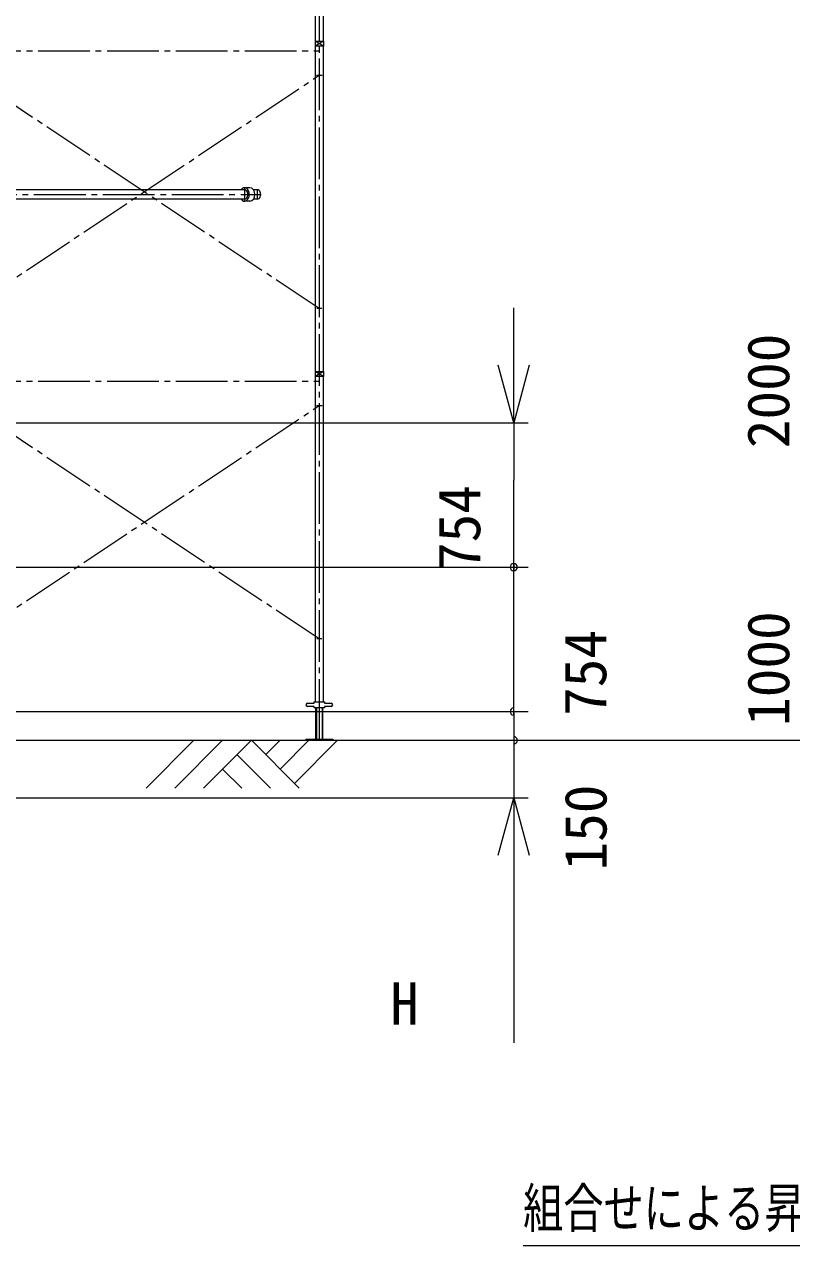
# Model space of a CAD drawing. Units: millimetres, scale not verified. Extents: x -12638 to 12166, y -17544 to 17543.
# Drawn here: x 425 to 4433, y -9544 to -3168 of the extents above; entities that cross this region are included whole.
import ezdxf
from ezdxf.enums import TextEntityAlignment as Align

# ---------------------------------------------------------------- set-up
doc = ezdxf.new("R2010")
doc.units = ezdxf.units.MM
doc.header["$LTSCALE"] = 30
doc.linetypes.add('CHAIN2', pattern=[12, 9, -1, 1, -1])
for name, color, linetype, lineweight in [('0-7_40 強調実線', 1, 'Continuous', 18), ('0-9_32 補完一点鎖線', 6, 'CHAIN2', 18), ('0-A_30 補完実線', 6, 'Continuous', 18), ('0-C_20 準用実線', 4, 'Continuous', 18), ('0-D_22 準用一点鎖線', 4, 'CHAIN2', 18), ('0-F_05 寸法', 7, 'Continuous', 18)]:
    doc.layers.add(name, color=color, linetype=linetype, lineweight=lineweight)
doc.styles.add('ＭＳ ゴシック', font='')
doc.styles.get('ＭＳ ゴシック').set_extended_font_data('MS Gothic')

msp = doc.modelspace()

# ---------------------------------------------------------------- linework, layer by layer
at = {"layer": '0-7_40 強調実線'}
for p, q in [((-5884.63, -6905.44), (11911.28, -6905.44)), ((482.4, -6905.45), (3216.84, -6905.45)), ((1060.44, -7155.45), (1310.44, -6905.45)), ((1210.44, -7155.45), (1460.44, -6905.45)), ((1360.44, -7155.45), (1610.44, -6905.45)), ((1860.44, -7155.45), (1610.44, -6905.45)), ((1685.44, -6980.45), (1760.44, -6905.45)), ((1760.44, -7055.45), (1910.44, -6905.45)), ((1835.44, -7130.45), (2060.44, -6905.45)), ((1710.44, -7155.45), (1535.44, -6980.45)), ((1560.44, -7155.45), (1460.44, -7055.45))]:
    msp.add_line(p, q, dxfattribs=at)
at = {"layer": '0-9_32 補完一点鎖線'}
for p, q in [((114.97, -4055.45), (1659.4, -4055.45)), ((1575.04, -4020.45), (1575.04, -4090.45)), ((1642.22, -4079.75), (1642.22, -4031.15))]:
    msp.add_line(p, q, dxfattribs=at)
at = {"layer": '0-A_30 補完実線'}
for p, q in [((1575.04, -4031.15), (217.14, -4031.15)), ((1575.04, -4079.75), (217.14, -4079.75)), ((1603.33, -4020.45), (1575.04, -4020.45)), ((1642.22, -4031.15), (1621.14, -4031.15)), ((1642.22, -4079.75), (1621.14, -4079.75)), ((1603.33, -4090.45), (1575.04, -4090.45))]:
    msp.add_line(p, q, dxfattribs=at)
for centre, major_axis, start_param, end_param in [((1575.04, -4055.45), (0, 35), 2.3382233, 7.0865547), ((1575.04, -4055.45), (0, -24.3), 6.2831853, 9.424778), ((1603.33, -4055.45), (0, 35), 3.1415927, 6.2831853), ((1642.22, -4055.45), (0, -24.3), 6.2831853, 9.424778)]:
    msp.add_ellipse(centre, major_axis=major_axis, ratio=0.707107, start_param=start_param, end_param=end_param, dxfattribs=at)
at = {"layer": '0-C_20 準用実線'}
for p, q in [((1944.05, -3255.45), (1944.05, -3280.45)), ((1944.05, -3255.45), (1986.75, -3255.45)), ((1986.75, -3255.45), (1944.05, -3280.45)), ((1986.75, -3280.45), (1944.05, -3255.45)), ((1986.75, -3255.45), (1986.75, -3280.45)), ((1944.05, -4980.45), (1944.05, -5005.45)), ((1944.05, -4980.45), (1986.75, -4980.45)), ((1986.75, -4980.45), (1944.05, -5005.45)), ((1986.75, -5005.45), (1944.05, -4980.45)), ((1986.75, -4980.45), (1986.75, -5005.45)), ((1947.9, -6899.45), (1947.9, -6735.45)), ((1950.4, -6735.45), (1950.4, -6899.45)), ((1980.4, -6735.45), (1980.4, -6899.45)), ((1982.9, -6735.45), (1982.9, -6899.45))]:
    msp.add_line(p, q, dxfattribs=at)
for points in [[(1986.75, -3255.45), (1986.75, -1555.45), (1944.05, -1555.45), (1944.05, -3255.45)], [(1986.75, -4980.45), (1986.75, -3280.45), (1944.05, -3280.45), (1944.05, -4980.45)], [(1986.75, -6705.45), (1986.75, -5005.45), (1944.05, -5005.45), (1944.05, -6705.45)], [(1903.4, -6712.45), (1938.4, -6712.45), (1938.4, -6705.45), (1992.4, -6705.45), (1992.4, -6712.45), (2027.4, -6712.45)], [(2027.4, -6728.45), (1992.4, -6728.45), (1992.4, -6735.45), (1938.4, -6735.45), (1938.4, -6728.45), (1903.4, -6728.45)], [(1895.4, -6899.45), (2035.4, -6899.45), (2035.4, -6905.45)], [(1895.4, -6899.45), (1895.4, -6905.45), (2035.4, -6905.45)]]:
    msp.add_lwpolyline(points, dxfattribs=at)
for centre, start, end in [((1903.4, -6720.45), 90, 270), ((2027.4, -6720.45), 270, 90)]:
    msp.add_arc(centre, 8, start, end, dxfattribs=at)
at = {"layer": '0-D_22 準用一点鎖線'}
for p, q in [((1965.4, 7094.55), (1965.4, -6705.45)), ((136.4, -3305.45), (1965.4, -3305.45)), ((136.4, -4651.45), (1965.4, -3432.45)), ((1965.4, -4651.45), (136.4, -3432.45)), ((1950.57, -3432.45), (1980.22, -3432.45)), ((1979.04, -4651.45), (1951.75, -4651.45)), ((136.4, -5030.45), (1965.4, -5030.45)), ((136.4, -6376.45), (1965.4, -5157.45)), ((1965.4, -6376.45), (136.4, -5157.45)), ((1950.57, -5157.45), (1980.22, -5157.45)), ((1979.04, -6376.45), (1951.75, -6376.45)), ((1965.4, -6705.45), (1965.4, -6905.45))]:
    msp.add_line(p, q, dxfattribs=at)
at = {"layer": '0-F_05 寸法'}
for p, q in [((2980.89, -4947.44), (2980.89, -4647.44)), ((2980.89, -5247.44), (2980.89, -4947.44)), ((54.89, -5247.44), (3055.89, -5247.44)), ((2980.89, -5247.44), (2980.89, -5547.44)), ((2980.89, -6001.44), (2980.89, -5547.44)), ((2980.89, -6020.19), (2980.89, -5982.69)), ((2980.89, -5982.69), (2980.89, -6020.19)), ((54.89, -6001.44), (3055.89, -6001.44)), ((54.89, -6001.44), (3055.89, -6001.44)), ((2980.89, -6755.44), (2980.89, -6001.44)), ((2980.89, -6755.45), (2980.89, -6455.45)), ((92.9, -6755.44), (3055.89, -6755.44)), ((92.9, -6755.45), (3055.89, -6755.45)), ((2980.89, -6774.19), (2980.89, -6736.69)), ((2980.89, -6774.2), (2980.89, -6736.7)), ((2980.89, -6755.45), (2980.89, -6905.45)), ((2821.14, -6905.45), (3055.89, -6905.45)), ((2980.89, -6886.7), (2980.89, -6924.2)), ((2980.89, -6905.45), (2980.89, -7205.45)), ((-61.8, -7205.45), (3055.89, -7205.45)), ((2980.89, -7205.45), (2980.89, -8484.24)), ((2980.89, -7205.45), (2980.89, -7505.45)), ((3029.96, -9543.65), (6067.66, -9543.65))]:
    msp.add_line(p, q, dxfattribs=at)
for points in [[(3061.28, -4947.44), (2980.89, -5247.44), (2900.51, -4947.44)], [(2900.51, -7505.45), (2980.89, -7205.45), (3061.28, -7505.45)]]:
    msp.add_lwpolyline(points, dxfattribs=at)
for centre, start, end in [((2980.89, -6001.44), 90, 270), ((2980.89, -6001.44), 270, 90), ((2980.89, -6755.44), 90, 270), ((2980.89, -6755.45), 90, 270), ((2980.89, -6905.45), 270, 90)]:
    msp.add_arc(centre, 18.75, start, end, dxfattribs=at)

# ---------------------------------------------------------------- texts
at = {"layer": '0-F_05 寸法', "style": 'ＭＳ ゴシック'}
for s, p in [('2000', (4486.26, -5380.44)), ('754', (2872, -6021.94)), ('1000', (4486.26, -6830.43)), ('754', (3530.36, -6778.44)), ('150', (3531.96, -7585.52))]:
    msp.add_text(s, height=219.9, rotation=90, dxfattribs=at).set_placement(p, align=Align.BOTTOM_LEFT)
msp.add_text('  H', height=219.9, dxfattribs=at).set_placement((2036.69, -8455.54), align=Align.BOTTOM_LEFT)
at = {"layer": '0-F_05 寸法', "style": 'ＭＳ ゴシック', "width": 0.75}
msp.add_text('組合せによる昇降荷台重量', height=205.3, dxfattribs=at).set_placement((3030.16, -9511.85), align=Align.BOTTOM_LEFT)

doc.saveas('drawing.dxf')
